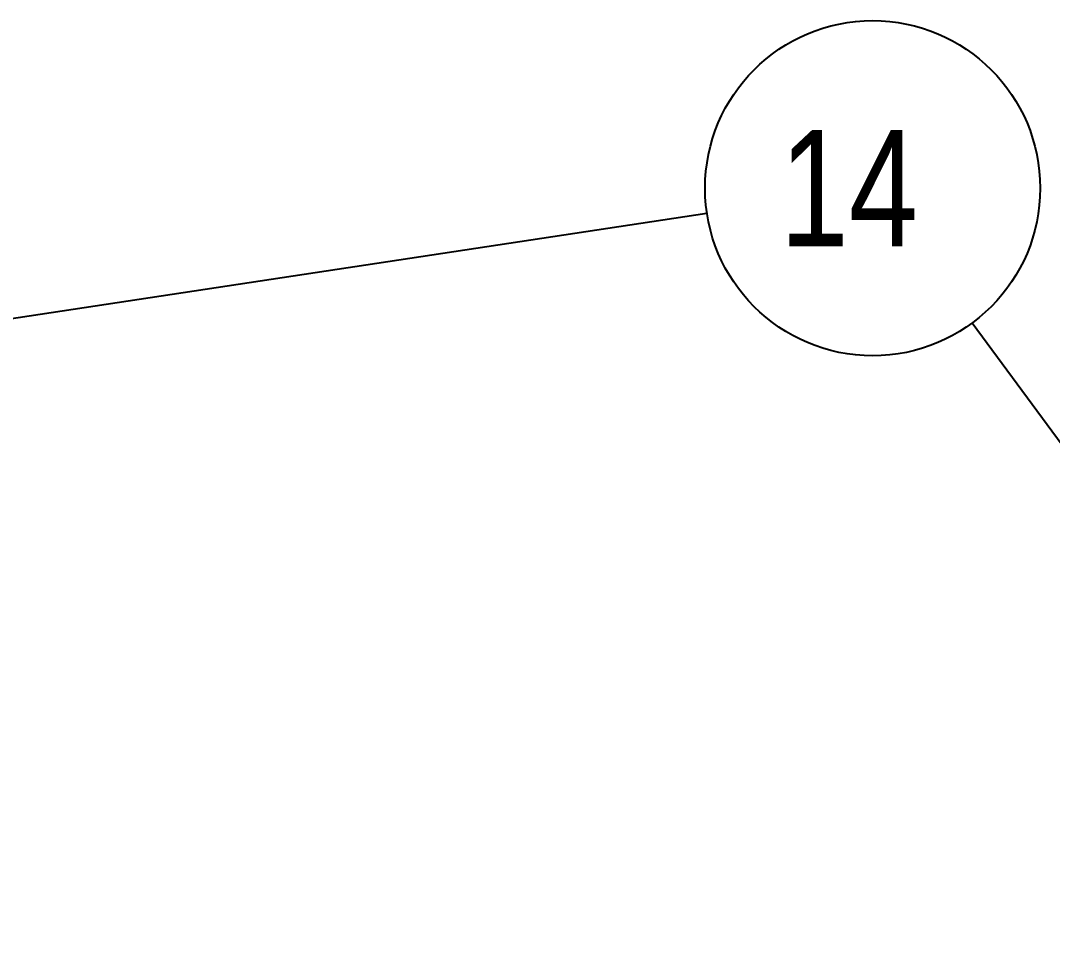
# Model space of a CAD drawing. Header units: millimetres. Extents: x 0 to 841, y 0 to 594.
# Drawn here: x 328.53 to 355.19, y 429.23 to 453.26 of the extents above; entities that cross this region are included whole.
import ezdxf

# ---------------------------------------------------------------- set-up
doc = ezdxf.new("R2010")
doc.units = ezdxf.units.MM
doc.header["$LTSCALE"] = 46.255
doc.layers.get('0').update_dxf_attribs({"linetype": 'CONTINUOUS'})
doc.layers.add('DETAIL', color=7, linetype='CONTINUOUS')
doc.styles.get("Standard").update_dxf_attribs({"font": 'txt', "width": 0.8})
doc.dimstyles.get("Standard").update_dxf_attribs({"dimtxt": 3, "dimasz": 2.1, "dimexe": 2, "dimexo": 1, "dimtad": 1, "dimzin": 0, "dimdsep": 46, "dimtxsty": 'STANDARD', "dimblk": '_FILLED', "dimblk1": '_FILLED', "dimblk2": '_FILLED', "dimcen": 0.09, "dimazin": 0, "dimtol": 1, "dimtp": 0.01, "dimtm": 0.01, "dimtfac": 1, "dimtofl": 0, "dimtmove": 0, "dimatfit": 3, "dimldrblk": '_FILLED', "dimfxl": 1, "dimtolj": 1, "dimtzin": 0, "dimarcsym": 0})

# ---------------------------------------------------------------- blocks, each defined once
blk = doc.blocks.new('_FILLED')
at = {"color": 0, "linetype": 'BYBLOCK'}
blk.add_solid([(0, 0), (-1, 0.167), (-1, -0.167)], dxfattribs=at)
blk = doc.blocks.new('BALLOON_BL19', base_point=(350.545, 448.927))
at = {"layer": 'DETAIL', "color": 2, "linetype": 'CONTINUOUS'}
blk.add_circle((350.545, 448.927), 4.33, dxfattribs=at)
at = {"layer": 'DETAIL', "color": 2, "linetype": 'CONTINUOUS', "insert": (348.145, 450.427), "char_height": 3, "width": 4.8, "attachment_point": 1, "line_spacing_factor": 0.9}
blk.add_mtext('14', dxfattribs=at)

msp = doc.modelspace()

# ---------------------------------------------------------------- block references
at = {"layer": 'DETAIL', "color": 2, "linetype": 'CONTINUOUS'}
msp.add_blockref('BALLOON_BL19', (350.545, 448.927), dxfattribs=at)

# ---------------------------------------------------------------- leaders
for points in [[(324.793, 445.035), (346.263, 448.28)], [(383.354, 404.421), (353.114, 445.441)]]:
    msp.add_leader(points, dimstyle='STANDARD', override={"dimtad": 0}, dxfattribs=at)

doc.saveas('drawing.dxf')
